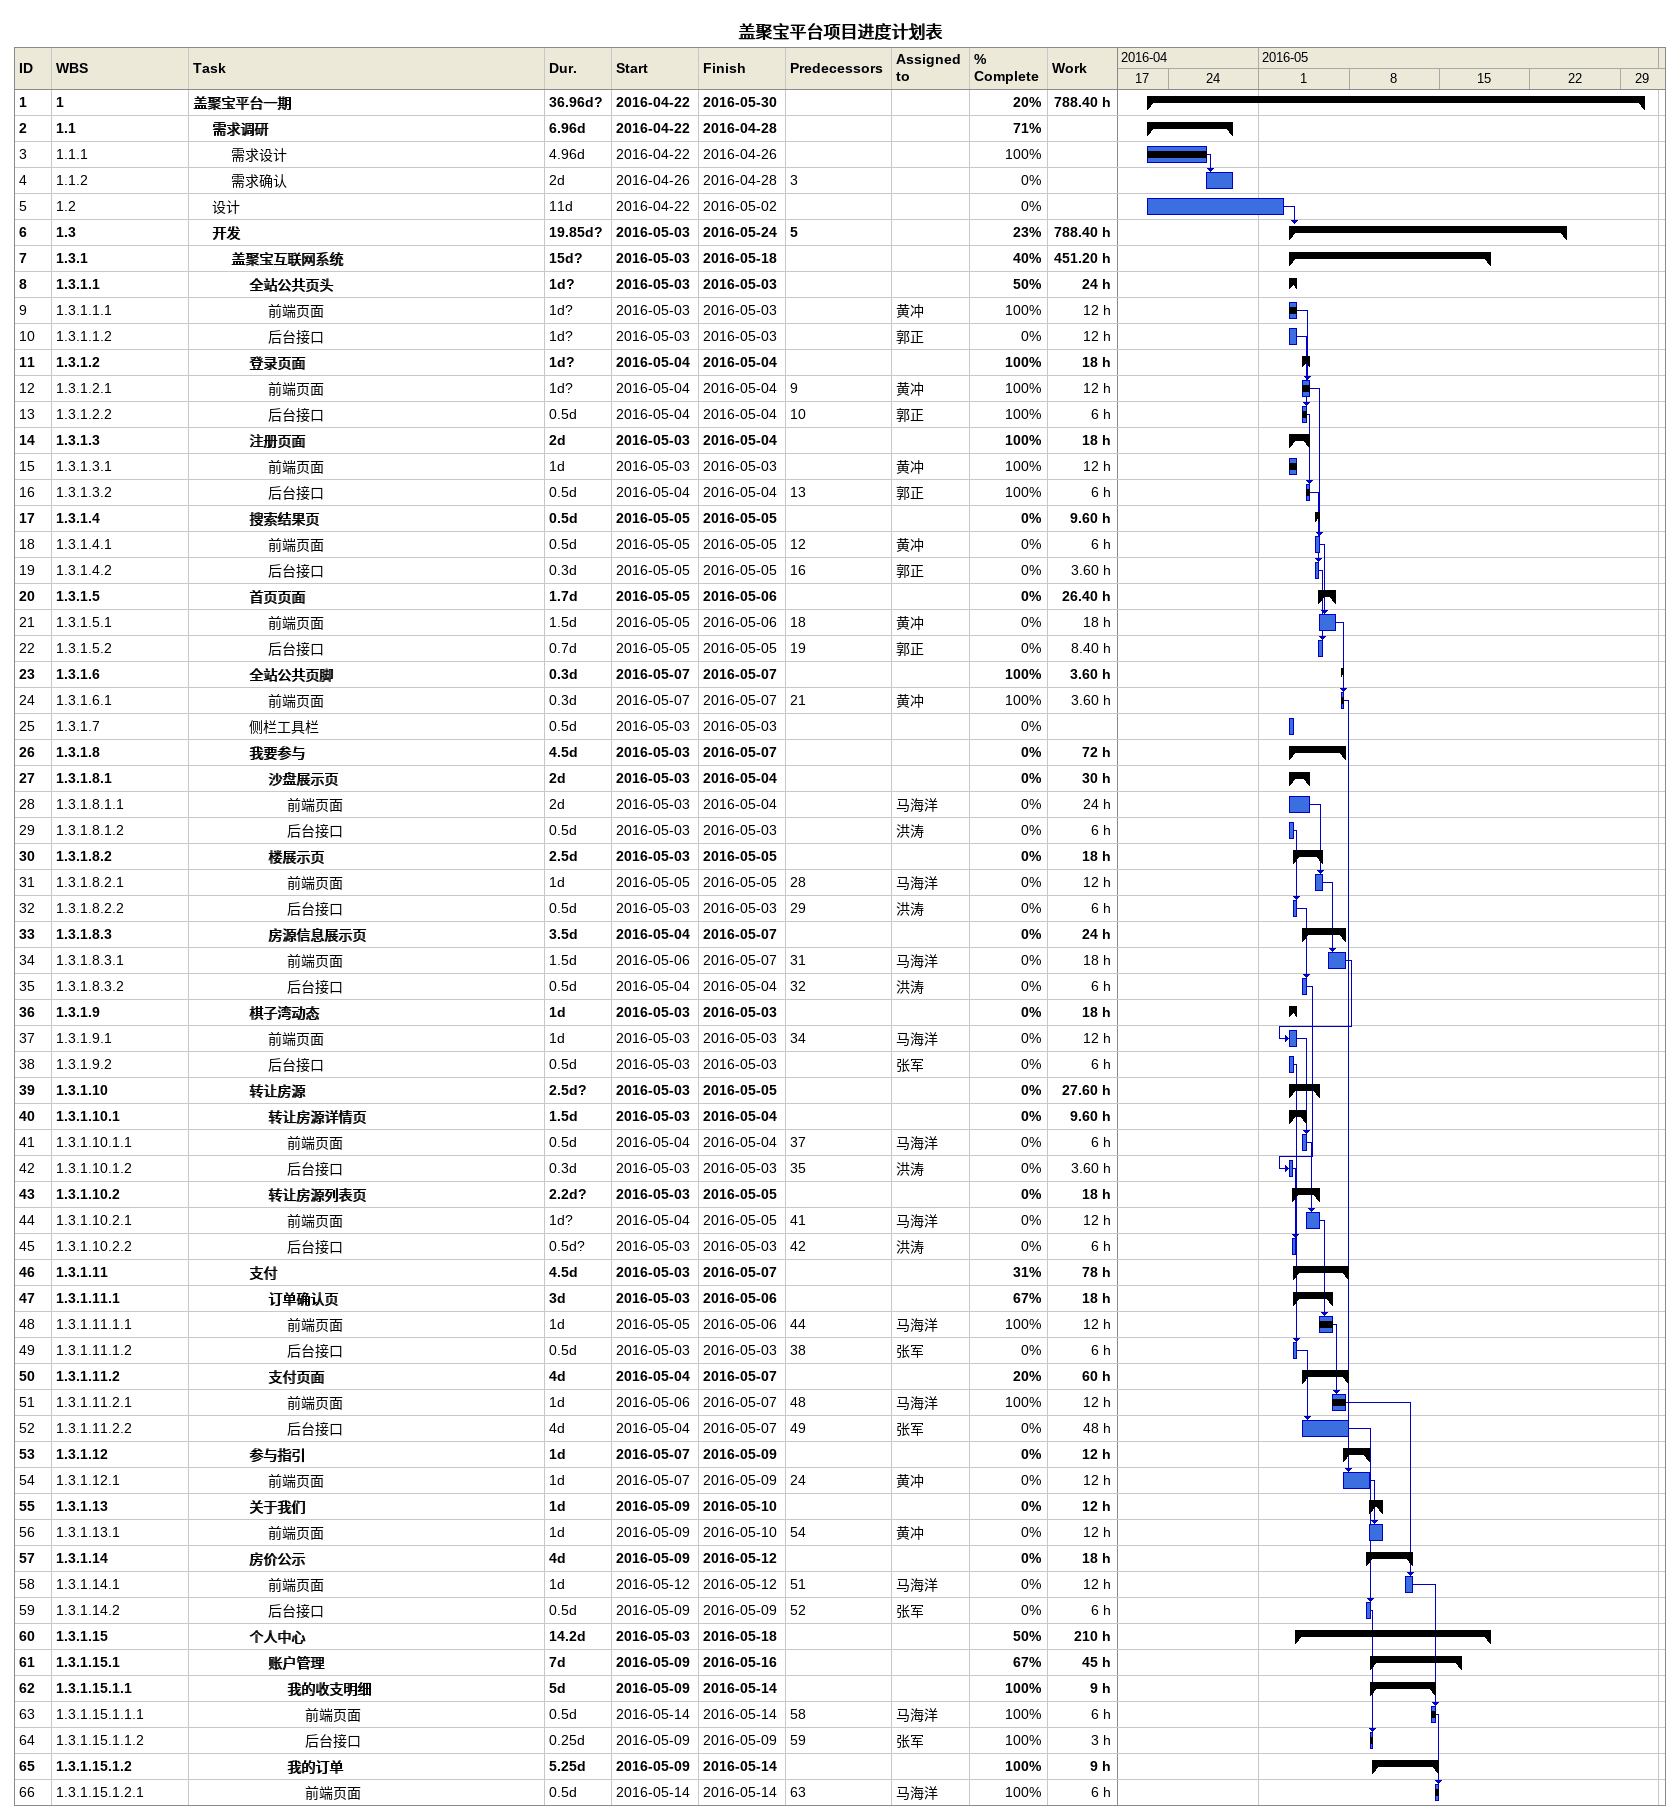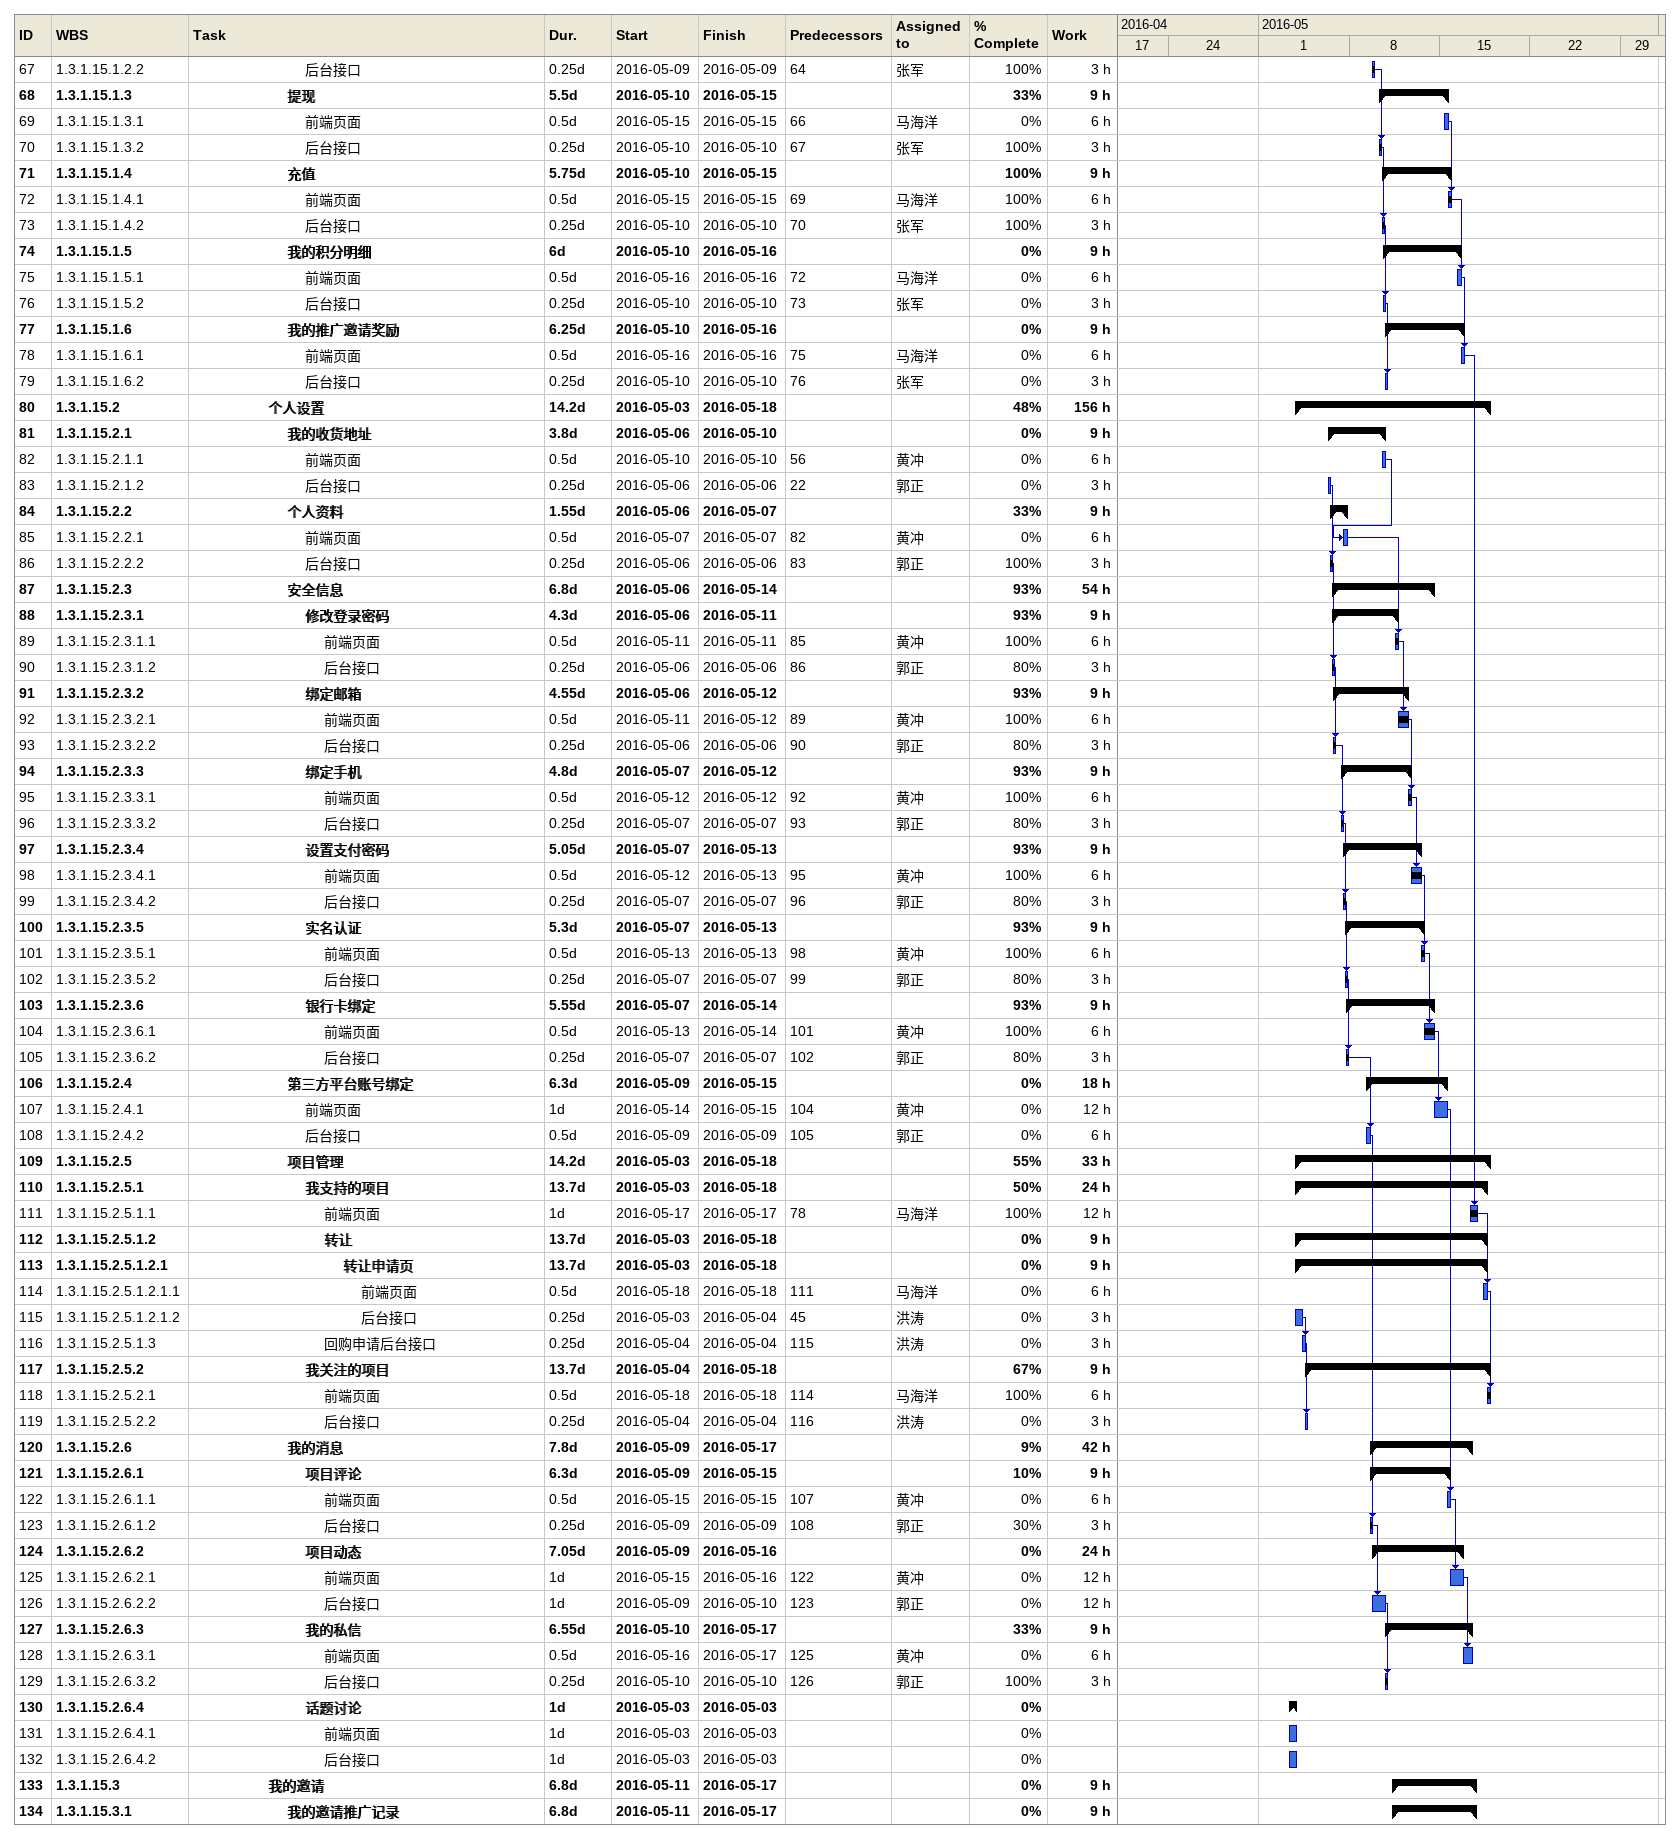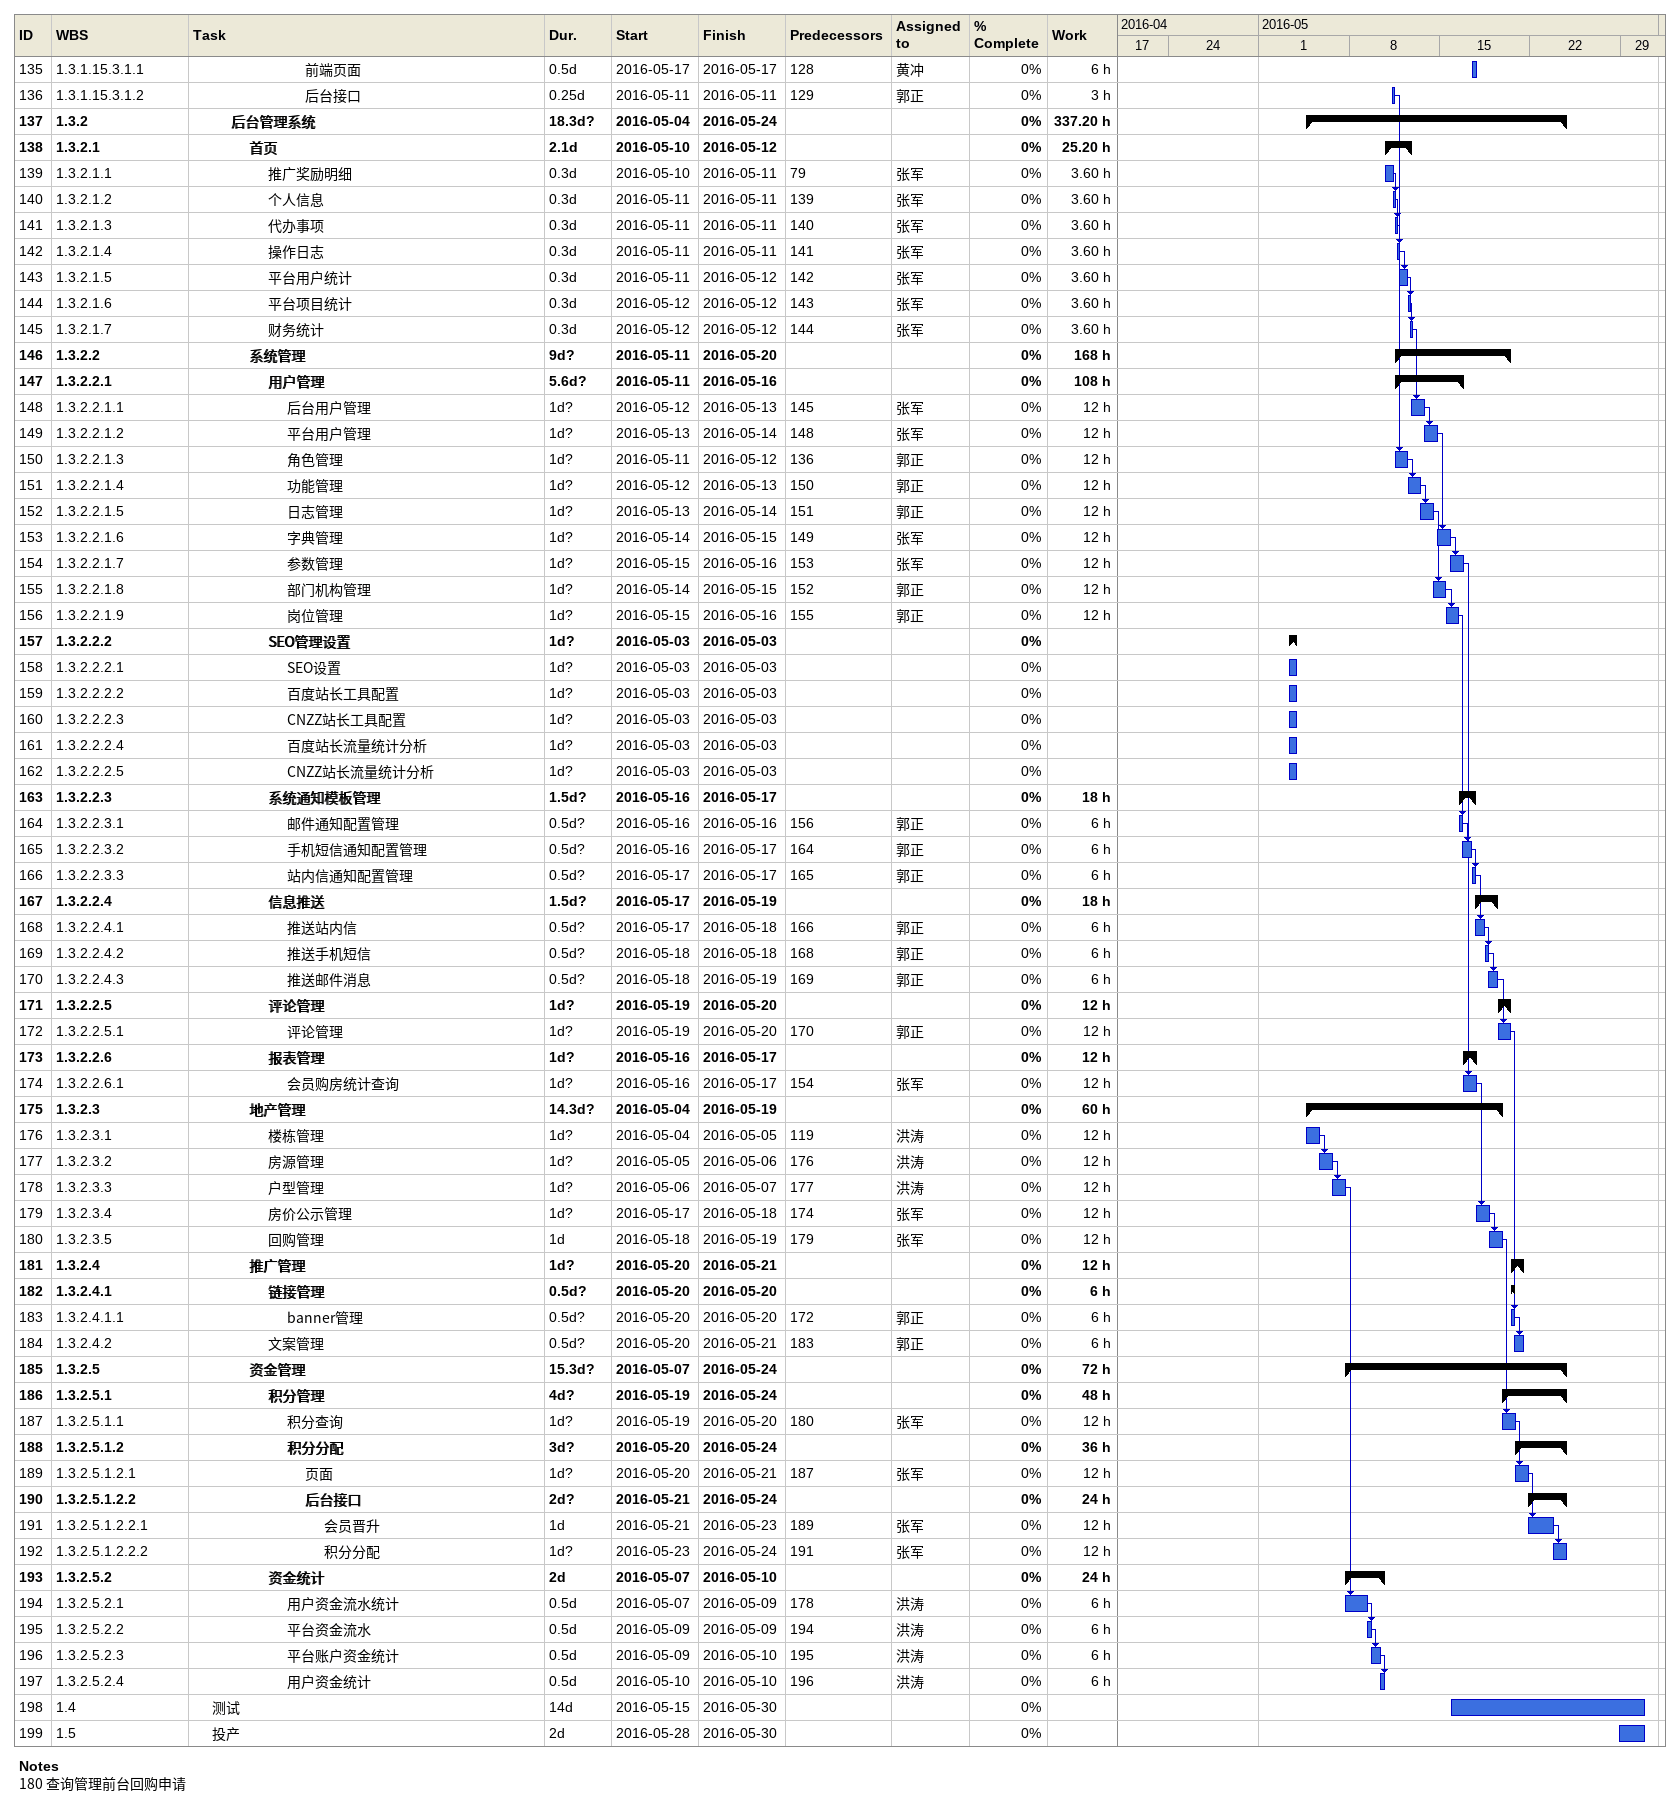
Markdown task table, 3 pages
盖聚宝平台项目进度计划表

| ID | WBS | Task | Duration | Start | Finish | Predecessors | Resources | % complete | Work (h) |
|---|---|---|---|---|---|---|---|---|---|
| 1 | 1 | **盖聚宝平台一期** | 36.96d? | 2016-04-22 | 2016-05-30 |  |  | 20 | 788.40 |
| 2 | 1.1 | **需求调研** | 6.96d | 2016-04-22 | 2016-04-28 |  |  | 71 |  |
| 3 | 1.1.1 | 需求设计 | 4.96d | 2016-04-22 | 2016-04-26 |  |  | 100 |  |
| 4 | 1.1.2 | 需求确认 | 2d | 2016-04-26 | 2016-04-28 | 3 |  | 0 |  |
| 5 | 1.2 | 设计 | 11d | 2016-04-22 | 2016-05-02 |  |  | 0 |  |
| 6 | 1.3 | **开发** | 19.85d? | 2016-05-03 | 2016-05-24 | 5 |  | 23 | 788.40 |
| 7 | 1.3.1 | **盖聚宝互联网系统** | 15d? | 2016-05-03 | 2016-05-18 |  |  | 40 | 451.20 |
| 8 | 1.3.1.1 | **全站公共页头** | 1d? | 2016-05-03 | 2016-05-03 |  |  | 50 | 24 |
| 9 | 1.3.1.1.1 | 前端页面 | 1d? | 2016-05-03 | 2016-05-03 |  | 黄冲 | 100 | 12 |
| 10 | 1.3.1.1.2 | 后台接口 | 1d? | 2016-05-03 | 2016-05-03 |  | 郭正 | 0 | 12 |
| 11 | 1.3.1.2 | **登录页面** | 1d? | 2016-05-04 | 2016-05-04 |  |  | 100 | 18 |
| 12 | 1.3.1.2.1 | 前端页面 | 1d? | 2016-05-04 | 2016-05-04 | 9 | 黄冲 | 100 | 12 |
| 13 | 1.3.1.2.2 | 后台接口 | 0.5d | 2016-05-04 | 2016-05-04 | 10 | 郭正 | 100 | 6 |
| 14 | 1.3.1.3 | **注册页面** | 2d | 2016-05-03 | 2016-05-04 |  |  | 100 | 18 |
| 15 | 1.3.1.3.1 | 前端页面 | 1d | 2016-05-03 | 2016-05-03 |  | 黄冲 | 100 | 12 |
| 16 | 1.3.1.3.2 | 后台接口 | 0.5d | 2016-05-04 | 2016-05-04 | 13 | 郭正 | 100 | 6 |
| 17 | 1.3.1.4 | **搜索结果页** | 0.5d | 2016-05-05 | 2016-05-05 |  |  | 0 | 9.60 |
| 18 | 1.3.1.4.1 | 前端页面 | 0.5d | 2016-05-05 | 2016-05-05 | 12 | 黄冲 | 0 | 6 |
| 19 | 1.3.1.4.2 | 后台接口 | 0.3d | 2016-05-05 | 2016-05-05 | 16 | 郭正 | 0 | 3.60 |
| 20 | 1.3.1.5 | **首页页面** | 1.7d | 2016-05-05 | 2016-05-06 |  |  | 0 | 26.40 |
| 21 | 1.3.1.5.1 | 前端页面 | 1.5d | 2016-05-05 | 2016-05-06 | 18 | 黄冲 | 0 | 18 |
| 22 | 1.3.1.5.2 | 后台接口 | 0.7d | 2016-05-05 | 2016-05-05 | 19 | 郭正 | 0 | 8.40 |
| 23 | 1.3.1.6 | **全站公共页脚** | 0.3d | 2016-05-07 | 2016-05-07 |  |  | 100 | 3.60 |
| 24 | 1.3.1.6.1 | 前端页面 | 0.3d | 2016-05-07 | 2016-05-07 | 21 | 黄冲 | 100 | 3.60 |
| 25 | 1.3.1.7 | 侧栏工具栏 | 0.5d | 2016-05-03 | 2016-05-03 |  |  | 0 |  |
| 26 | 1.3.1.8 | **我要参与** | 4.5d | 2016-05-03 | 2016-05-07 |  |  | 0 | 72 |
| 27 | 1.3.1.8.1 | **沙盘展示页** | 2d | 2016-05-03 | 2016-05-04 |  |  | 0 | 30 |
| 28 | 1.3.1.8.1.1 | 前端页面 | 2d | 2016-05-03 | 2016-05-04 |  | 马海洋 | 0 | 24 |
| 29 | 1.3.1.8.1.2 | 后台接口 | 0.5d | 2016-05-03 | 2016-05-03 |  | 洪涛 | 0 | 6 |
| 30 | 1.3.1.8.2 | **楼展示页** | 2.5d | 2016-05-03 | 2016-05-05 |  |  | 0 | 18 |
| 31 | 1.3.1.8.2.1 | 前端页面 | 1d | 2016-05-05 | 2016-05-05 | 28 | 马海洋 | 0 | 12 |
| 32 | 1.3.1.8.2.2 | 后台接口 | 0.5d | 2016-05-03 | 2016-05-03 | 29 | 洪涛 | 0 | 6 |
| 33 | 1.3.1.8.3 | **房源信息展示页** | 3.5d | 2016-05-04 | 2016-05-07 |  |  | 0 | 24 |
| 34 | 1.3.1.8.3.1 | 前端页面 | 1.5d | 2016-05-06 | 2016-05-07 | 31 | 马海洋 | 0 | 18 |
| 35 | 1.3.1.8.3.2 | 后台接口 | 0.5d | 2016-05-04 | 2016-05-04 | 32 | 洪涛 | 0 | 6 |
| 36 | 1.3.1.9 | **棋子湾动态** | 1d | 2016-05-03 | 2016-05-03 |  |  | 0 | 18 |
| 37 | 1.3.1.9.1 | 前端页面 | 1d | 2016-05-03 | 2016-05-03 | 34 | 马海洋 | 0 | 12 |
| 38 | 1.3.1.9.2 | 后台接口 | 0.5d | 2016-05-03 | 2016-05-03 |  | 张军 | 0 | 6 |
| 39 | 1.3.1.10 | **转让房源** | 2.5d? | 2016-05-03 | 2016-05-05 |  |  | 0 | 27.60 |
| 40 | 1.3.1.10.1 | **转让房源详情页** | 1.5d | 2016-05-03 | 2016-05-04 |  |  | 0 | 9.60 |
| 41 | 1.3.1.10.1.1 | 前端页面 | 0.5d | 2016-05-04 | 2016-05-04 | 37 | 马海洋 | 0 | 6 |
| 42 | 1.3.1.10.1.2 | 后台接口 | 0.3d | 2016-05-03 | 2016-05-03 | 35 | 洪涛 | 0 | 3.60 |
| 43 | 1.3.1.10.2 | **转让房源列表页** | 2.2d? | 2016-05-03 | 2016-05-05 |  |  | 0 | 18 |
| 44 | 1.3.1.10.2.1 | 前端页面 | 1d? | 2016-05-04 | 2016-05-05 | 41 | 马海洋 | 0 | 12 |
| 45 | 1.3.1.10.2.2 | 后台接口 | 0.5d? | 2016-05-03 | 2016-05-03 | 42 | 洪涛 | 0 | 6 |
| 46 | 1.3.1.11 | **支付** | 4.5d | 2016-05-03 | 2016-05-07 |  |  | 31 | 78 |
| 47 | 1.3.1.11.1 | **订单确认页** | 3d | 2016-05-03 | 2016-05-06 |  |  | 67 | 18 |
| 48 | 1.3.1.11.1.1 | 前端页面 | 1d | 2016-05-05 | 2016-05-06 | 44 | 马海洋 | 100 | 12 |
| 49 | 1.3.1.11.1.2 | 后台接口 | 0.5d | 2016-05-03 | 2016-05-03 | 38 | 张军 | 0 | 6 |
| 50 | 1.3.1.11.2 | **支付页面** | 4d | 2016-05-04 | 2016-05-07 |  |  | 20 | 60 |
| 51 | 1.3.1.11.2.1 | 前端页面 | 1d | 2016-05-06 | 2016-05-07 | 48 | 马海洋 | 100 | 12 |
| 52 | 1.3.1.11.2.2 | 后台接口 | 4d | 2016-05-04 | 2016-05-07 | 49 | 张军 | 0 | 48 |
| 53 | 1.3.1.12 | **参与指引** | 1d | 2016-05-07 | 2016-05-09 |  |  | 0 | 12 |
| 54 | 1.3.1.12.1 | 前端页面 | 1d | 2016-05-07 | 2016-05-09 | 24 | 黄冲 | 0 | 12 |
| 55 | 1.3.1.13 | **关于我们** | 1d | 2016-05-09 | 2016-05-10 |  |  | 0 | 12 |
| 56 | 1.3.1.13.1 | 前端页面 | 1d | 2016-05-09 | 2016-05-10 | 54 | 黄冲 | 0 | 12 |
| 57 | 1.3.1.14 | **房价公示** | 4d | 2016-05-09 | 2016-05-12 |  |  | 0 | 18 |
| 58 | 1.3.1.14.1 | 前端页面 | 1d | 2016-05-12 | 2016-05-12 | 51 | 马海洋 | 0 | 12 |
| 59 | 1.3.1.14.2 | 后台接口 | 0.5d | 2016-05-09 | 2016-05-09 | 52 | 张军 | 0 | 6 |
| 60 | 1.3.1.15 | **个人中心** | 14.2d | 2016-05-03 | 2016-05-18 |  |  | 50 | 210 |
| 61 | 1.3.1.15.1 | **账户管理** | 7d | 2016-05-09 | 2016-05-16 |  |  | 67 | 45 |
| 62 | 1.3.1.15.1.1 | **我的收支明细** | 5d | 2016-05-09 | 2016-05-14 |  |  | 100 | 9 |
| 63 | 1.3.1.15.1.1.1 | 前端页面 | 0.5d | 2016-05-14 | 2016-05-14 | 58 | 马海洋 | 100 | 6 |
| 64 | 1.3.1.15.1.1.2 | 后台接口 | 0.25d | 2016-05-09 | 2016-05-09 | 59 | 张军 | 100 | 3 |
| 65 | 1.3.1.15.1.2 | **我的订单** | 5.25d | 2016-05-09 | 2016-05-14 |  |  | 100 | 9 |
| 66 | 1.3.1.15.1.2.1 | 前端页面 | 0.5d | 2016-05-14 | 2016-05-14 | 63 | 马海洋 | 100 | 6 |
| 67 | 1.3.1.15.1.2.2 | 后台接口 | 0.25d | 2016-05-09 | 2016-05-09 | 64 | 张军 | 100 | 3 |
| 68 | 1.3.1.15.1.3 | **提现** | 5.5d | 2016-05-10 | 2016-05-15 |  |  | 33 | 9 |
| 69 | 1.3.1.15.1.3.1 | 前端页面 | 0.5d | 2016-05-15 | 2016-05-15 | 66 | 马海洋 | 0 | 6 |
| 70 | 1.3.1.15.1.3.2 | 后台接口 | 0.25d | 2016-05-10 | 2016-05-10 | 67 | 张军 | 100 | 3 |
| 71 | 1.3.1.15.1.4 | **充值** | 5.75d | 2016-05-10 | 2016-05-15 |  |  | 100 | 9 |
| 72 | 1.3.1.15.1.4.1 | 前端页面 | 0.5d | 2016-05-15 | 2016-05-15 | 69 | 马海洋 | 100 | 6 |
| 73 | 1.3.1.15.1.4.2 | 后台接口 | 0.25d | 2016-05-10 | 2016-05-10 | 70 | 张军 | 100 | 3 |
| 74 | 1.3.1.15.1.5 | **我的积分明细** | 6d | 2016-05-10 | 2016-05-16 |  |  | 0 | 9 |
| 75 | 1.3.1.15.1.5.1 | 前端页面 | 0.5d | 2016-05-16 | 2016-05-16 | 72 | 马海洋 | 0 | 6 |
| 76 | 1.3.1.15.1.5.2 | 后台接口 | 0.25d | 2016-05-10 | 2016-05-10 | 73 | 张军 | 0 | 3 |
| 77 | 1.3.1.15.1.6 | **我的推广邀请奖励** | 6.25d | 2016-05-10 | 2016-05-16 |  |  | 0 | 9 |
| 78 | 1.3.1.15.1.6.1 | 前端页面 | 0.5d | 2016-05-16 | 2016-05-16 | 75 | 马海洋 | 0 | 6 |
| 79 | 1.3.1.15.1.6.2 | 后台接口 | 0.25d | 2016-05-10 | 2016-05-10 | 76 | 张军 | 0 | 3 |
| 80 | 1.3.1.15.2 | **个人设置** | 14.2d | 2016-05-03 | 2016-05-18 |  |  | 48 | 156 |
| 81 | 1.3.1.15.2.1 | **我的收货地址** | 3.8d | 2016-05-06 | 2016-05-10 |  |  | 0 | 9 |
| 82 | 1.3.1.15.2.1.1 | 前端页面 | 0.5d | 2016-05-10 | 2016-05-10 | 56 | 黄冲 | 0 | 6 |
| 83 | 1.3.1.15.2.1.2 | 后台接口 | 0.25d | 2016-05-06 | 2016-05-06 | 22 | 郭正 | 0 | 3 |
| 84 | 1.3.1.15.2.2 | **个人资料** | 1.55d | 2016-05-06 | 2016-05-07 |  |  | 33 | 9 |
| 85 | 1.3.1.15.2.2.1 | 前端页面 | 0.5d | 2016-05-07 | 2016-05-07 | 82 | 黄冲 | 0 | 6 |
| 86 | 1.3.1.15.2.2.2 | 后台接口 | 0.25d | 2016-05-06 | 2016-05-06 | 83 | 郭正 | 100 | 3 |
| 87 | 1.3.1.15.2.3 | **安全信息** | 6.8d | 2016-05-06 | 2016-05-14 |  |  | 93 | 54 |
| 88 | 1.3.1.15.2.3.1 | **修改登录密码** | 4.3d | 2016-05-06 | 2016-05-11 |  |  | 93 | 9 |
| 89 | 1.3.1.15.2.3.1.1 | 前端页面 | 0.5d | 2016-05-11 | 2016-05-11 | 85 | 黄冲 | 100 | 6 |
| 90 | 1.3.1.15.2.3.1.2 | 后台接口 | 0.25d | 2016-05-06 | 2016-05-06 | 86 | 郭正 | 80 | 3 |
| 91 | 1.3.1.15.2.3.2 | **绑定邮箱** | 4.55d | 2016-05-06 | 2016-05-12 |  |  | 93 | 9 |
| 92 | 1.3.1.15.2.3.2.1 | 前端页面 | 0.5d | 2016-05-11 | 2016-05-12 | 89 | 黄冲 | 100 | 6 |
| 93 | 1.3.1.15.2.3.2.2 | 后台接口 | 0.25d | 2016-05-06 | 2016-05-06 | 90 | 郭正 | 80 | 3 |
| 94 | 1.3.1.15.2.3.3 | **绑定手机** | 4.8d | 2016-05-07 | 2016-05-12 |  |  | 93 | 9 |
| 95 | 1.3.1.15.2.3.3.1 | 前端页面 | 0.5d | 2016-05-12 | 2016-05-12 | 92 | 黄冲 | 100 | 6 |
| 96 | 1.3.1.15.2.3.3.2 | 后台接口 | 0.25d | 2016-05-07 | 2016-05-07 | 93 | 郭正 | 80 | 3 |
| 97 | 1.3.1.15.2.3.4 | **设置支付密码** | 5.05d | 2016-05-07 | 2016-05-13 |  |  | 93 | 9 |
| 98 | 1.3.1.15.2.3.4.1 | 前端页面 | 0.5d | 2016-05-12 | 2016-05-13 | 95 | 黄冲 | 100 | 6 |
| 99 | 1.3.1.15.2.3.4.2 | 后台接口 | 0.25d | 2016-05-07 | 2016-05-07 | 96 | 郭正 | 80 | 3 |
| 100 | 1.3.1.15.2.3.5 | **实名认证** | 5.3d | 2016-05-07 | 2016-05-13 |  |  | 93 | 9 |
| 101 | 1.3.1.15.2.3.5.1 | 前端页面 | 0.5d | 2016-05-13 | 2016-05-13 | 98 | 黄冲 | 100 | 6 |
| 102 | 1.3.1.15.2.3.5.2 | 后台接口 | 0.25d | 2016-05-07 | 2016-05-07 | 99 | 郭正 | 80 | 3 |
| 103 | 1.3.1.15.2.3.6 | **银行卡绑定** | 5.55d | 2016-05-07 | 2016-05-14 |  |  | 93 | 9 |
| 104 | 1.3.1.15.2.3.6.1 | 前端页面 | 0.5d | 2016-05-13 | 2016-05-14 | 101 | 黄冲 | 100 | 6 |
| 105 | 1.3.1.15.2.3.6.2 | 后台接口 | 0.25d | 2016-05-07 | 2016-05-07 | 102 | 郭正 | 80 | 3 |
| 106 | 1.3.1.15.2.4 | **第三方平台账号绑定** | 6.3d | 2016-05-09 | 2016-05-15 |  |  | 0 | 18 |
| 107 | 1.3.1.15.2.4.1 | 前端页面 | 1d | 2016-05-14 | 2016-05-15 | 104 | 黄冲 | 0 | 12 |
| 108 | 1.3.1.15.2.4.2 | 后台接口 | 0.5d | 2016-05-09 | 2016-05-09 | 105 | 郭正 | 0 | 6 |
| 109 | 1.3.1.15.2.5 | **项目管理** | 14.2d | 2016-05-03 | 2016-05-18 |  |  | 55 | 33 |
| 110 | 1.3.1.15.2.5.1 | **我支持的项目** | 13.7d | 2016-05-03 | 2016-05-18 |  |  | 50 | 24 |
| 111 | 1.3.1.15.2.5.1.1 | 前端页面 | 1d | 2016-05-17 | 2016-05-17 | 78 | 马海洋 | 100 | 12 |
| 112 | 1.3.1.15.2.5.1.2 | **转让** | 13.7d | 2016-05-03 | 2016-05-18 |  |  | 0 | 9 |
| 113 | 1.3.1.15.2.5.1.2.1 | **转让申请页** | 13.7d | 2016-05-03 | 2016-05-18 |  |  | 0 | 9 |
| 114 | 1.3.1.15.2.5.1.2.1.1 | 前端页面 | 0.5d | 2016-05-18 | 2016-05-18 | 111 | 马海洋 | 0 | 6 |
| 115 | 1.3.1.15.2.5.1.2.1.2 | 后台接口 | 0.25d | 2016-05-03 | 2016-05-04 | 45 | 洪涛 | 0 | 3 |
| 116 | 1.3.1.15.2.5.1.3 | 回购申请后台接口 | 0.25d | 2016-05-04 | 2016-05-04 | 115 | 洪涛 | 0 | 3 |
| 117 | 1.3.1.15.2.5.2 | **我关注的项目** | 13.7d | 2016-05-04 | 2016-05-18 |  |  | 67 | 9 |
| 118 | 1.3.1.15.2.5.2.1 | 前端页面 | 0.5d | 2016-05-18 | 2016-05-18 | 114 | 马海洋 | 100 | 6 |
| 119 | 1.3.1.15.2.5.2.2 | 后台接口 | 0.25d | 2016-05-04 | 2016-05-04 | 116 | 洪涛 | 0 | 3 |
| 120 | 1.3.1.15.2.6 | **我的消息** | 7.8d | 2016-05-09 | 2016-05-17 |  |  | 9 | 42 |
| 121 | 1.3.1.15.2.6.1 | **项目评论** | 6.3d | 2016-05-09 | 2016-05-15 |  |  | 10 | 9 |
| 122 | 1.3.1.15.2.6.1.1 | 前端页面 | 0.5d | 2016-05-15 | 2016-05-15 | 107 | 黄冲 | 0 | 6 |
| 123 | 1.3.1.15.2.6.1.2 | 后台接口 | 0.25d | 2016-05-09 | 2016-05-09 | 108 | 郭正 | 30 | 3 |
| 124 | 1.3.1.15.2.6.2 | **项目动态** | 7.05d | 2016-05-09 | 2016-05-16 |  |  | 0 | 24 |
| 125 | 1.3.1.15.2.6.2.1 | 前端页面 | 1d | 2016-05-15 | 2016-05-16 | 122 | 黄冲 | 0 | 12 |
| 126 | 1.3.1.15.2.6.2.2 | 后台接口 | 1d | 2016-05-09 | 2016-05-10 | 123 | 郭正 | 0 | 12 |
| 127 | 1.3.1.15.2.6.3 | **我的私信** | 6.55d | 2016-05-10 | 2016-05-17 |  |  | 33 | 9 |
| 128 | 1.3.1.15.2.6.3.1 | 前端页面 | 0.5d | 2016-05-16 | 2016-05-17 | 125 | 黄冲 | 0 | 6 |
| 129 | 1.3.1.15.2.6.3.2 | 后台接口 | 0.25d | 2016-05-10 | 2016-05-10 | 126 | 郭正 | 100 | 3 |
| 130 | 1.3.1.15.2.6.4 | **话题讨论** | 1d | 2016-05-03 | 2016-05-03 |  |  | 0 |  |
| 131 | 1.3.1.15.2.6.4.1 | 前端页面 | 1d | 2016-05-03 | 2016-05-03 |  |  | 0 |  |
| 132 | 1.3.1.15.2.6.4.2 | 后台接口 | 1d | 2016-05-03 | 2016-05-03 |  |  | 0 |  |
| 133 | 1.3.1.15.3 | **我的邀请** | 6.8d | 2016-05-11 | 2016-05-17 |  |  | 0 | 9 |
| 134 | 1.3.1.15.3.1 | **我的邀请推广记录** | 6.8d | 2016-05-11 | 2016-05-17 |  |  | 0 | 9 |
| 135 | 1.3.1.15.3.1.1 | 前端页面 | 0.5d | 2016-05-17 | 2016-05-17 | 128 | 黄冲 | 0 | 6 |
| 136 | 1.3.1.15.3.1.2 | 后台接口 | 0.25d | 2016-05-11 | 2016-05-11 | 129 | 郭正 | 0 | 3 |
| 137 | 1.3.2 | **后台管理系统** | 18.3d? | 2016-05-04 | 2016-05-24 |  |  | 0 | 337.20 |
| 138 | 1.3.2.1 | **首页** | 2.1d | 2016-05-10 | 2016-05-12 |  |  | 0 | 25.20 |
| 139 | 1.3.2.1.1 | 推广奖励明细 | 0.3d | 2016-05-10 | 2016-05-11 | 79 | 张军 | 0 | 3.60 |
| 140 | 1.3.2.1.2 | 个人信息 | 0.3d | 2016-05-11 | 2016-05-11 | 139 | 张军 | 0 | 3.60 |
| 141 | 1.3.2.1.3 | 代办事项 | 0.3d | 2016-05-11 | 2016-05-11 | 140 | 张军 | 0 | 3.60 |
| 142 | 1.3.2.1.4 | 操作日志 | 0.3d | 2016-05-11 | 2016-05-11 | 141 | 张军 | 0 | 3.60 |
| 143 | 1.3.2.1.5 | 平台用户统计 | 0.3d | 2016-05-11 | 2016-05-12 | 142 | 张军 | 0 | 3.60 |
| 144 | 1.3.2.1.6 | 平台项目统计 | 0.3d | 2016-05-12 | 2016-05-12 | 143 | 张军 | 0 | 3.60 |
| 145 | 1.3.2.1.7 | 财务统计 | 0.3d | 2016-05-12 | 2016-05-12 | 144 | 张军 | 0 | 3.60 |
| 146 | 1.3.2.2 | **系统管理** | 9d? | 2016-05-11 | 2016-05-20 |  |  | 0 | 168 |
| 147 | 1.3.2.2.1 | **用户管理** | 5.6d? | 2016-05-11 | 2016-05-16 |  |  | 0 | 108 |
| 148 | 1.3.2.2.1.1 | 后台用户管理 | 1d? | 2016-05-12 | 2016-05-13 | 145 | 张军 | 0 | 12 |
| 149 | 1.3.2.2.1.2 | 平台用户管理 | 1d? | 2016-05-13 | 2016-05-14 | 148 | 张军 | 0 | 12 |
| 150 | 1.3.2.2.1.3 | 角色管理 | 1d? | 2016-05-11 | 2016-05-12 | 136 | 郭正 | 0 | 12 |
| 151 | 1.3.2.2.1.4 | 功能管理 | 1d? | 2016-05-12 | 2016-05-13 | 150 | 郭正 | 0 | 12 |
| 152 | 1.3.2.2.1.5 | 日志管理 | 1d? | 2016-05-13 | 2016-05-14 | 151 | 郭正 | 0 | 12 |
| 153 | 1.3.2.2.1.6 | 字典管理 | 1d? | 2016-05-14 | 2016-05-15 | 149 | 张军 | 0 | 12 |
| 154 | 1.3.2.2.1.7 | 参数管理 | 1d? | 2016-05-15 | 2016-05-16 | 153 | 张军 | 0 | 12 |
| 155 | 1.3.2.2.1.8 | 部门机构管理 | 1d? | 2016-05-14 | 2016-05-15 | 152 | 郭正 | 0 | 12 |
| 156 | 1.3.2.2.1.9 | 岗位管理 | 1d? | 2016-05-15 | 2016-05-16 | 155 | 郭正 | 0 | 12 |
| 157 | 1.3.2.2.2 | **SEO管理设置** | 1d? | 2016-05-03 | 2016-05-03 |  |  | 0 |  |
| 158 | 1.3.2.2.2.1 | SEO设置 | 1d? | 2016-05-03 | 2016-05-03 |  |  | 0 |  |
| 159 | 1.3.2.2.2.2 | 百度站长工具配置 | 1d? | 2016-05-03 | 2016-05-03 |  |  | 0 |  |
| 160 | 1.3.2.2.2.3 | CNZZ站长工具配置 | 1d? | 2016-05-03 | 2016-05-03 |  |  | 0 |  |
| 161 | 1.3.2.2.2.4 | 百度站长流量统计分析 | 1d? | 2016-05-03 | 2016-05-03 |  |  | 0 |  |
| 162 | 1.3.2.2.2.5 | CNZZ站长流量统计分析 | 1d? | 2016-05-03 | 2016-05-03 |  |  | 0 |  |
| 163 | 1.3.2.2.3 | **系统通知模板管理** | 1.5d? | 2016-05-16 | 2016-05-17 |  |  | 0 | 18 |
| 164 | 1.3.2.2.3.1 | 邮件通知配置管理 | 0.5d? | 2016-05-16 | 2016-05-16 | 156 | 郭正 | 0 | 6 |
| 165 | 1.3.2.2.3.2 | 手机短信通知配置管理 | 0.5d? | 2016-05-16 | 2016-05-17 | 164 | 郭正 | 0 | 6 |
| 166 | 1.3.2.2.3.3 | 站内信通知配置管理 | 0.5d? | 2016-05-17 | 2016-05-17 | 165 | 郭正 | 0 | 6 |
| 167 | 1.3.2.2.4 | **信息推送** | 1.5d? | 2016-05-17 | 2016-05-19 |  |  | 0 | 18 |
| 168 | 1.3.2.2.4.1 | 推送站内信 | 0.5d? | 2016-05-17 | 2016-05-18 | 166 | 郭正 | 0 | 6 |
| 169 | 1.3.2.2.4.2 | 推送手机短信 | 0.5d? | 2016-05-18 | 2016-05-18 | 168 | 郭正 | 0 | 6 |
| 170 | 1.3.2.2.4.3 | 推送邮件消息 | 0.5d? | 2016-05-18 | 2016-05-19 | 169 | 郭正 | 0 | 6 |
| 171 | 1.3.2.2.5 | **评论管理** | 1d? | 2016-05-19 | 2016-05-20 |  |  | 0 | 12 |
| 172 | 1.3.2.2.5.1 | 评论管理 | 1d? | 2016-05-19 | 2016-05-20 | 170 | 郭正 | 0 | 12 |
| 173 | 1.3.2.2.6 | **报表管理** | 1d? | 2016-05-16 | 2016-05-17 |  |  | 0 | 12 |
| 174 | 1.3.2.2.6.1 | 会员购房统计查询 | 1d? | 2016-05-16 | 2016-05-17 | 154 | 张军 | 0 | 12 |
| 175 | 1.3.2.3 | **地产管理** | 14.3d? | 2016-05-04 | 2016-05-19 |  |  | 0 | 60 |
| 176 | 1.3.2.3.1 | 楼栋管理 | 1d? | 2016-05-04 | 2016-05-05 | 119 | 洪涛 | 0 | 12 |
| 177 | 1.3.2.3.2 | 房源管理 | 1d? | 2016-05-05 | 2016-05-06 | 176 | 洪涛 | 0 | 12 |
| 178 | 1.3.2.3.3 | 户型管理 | 1d? | 2016-05-06 | 2016-05-07 | 177 | 洪涛 | 0 | 12 |
| 179 | 1.3.2.3.4 | 房价公示管理 | 1d? | 2016-05-17 | 2016-05-18 | 174 | 张军 | 0 | 12 |
| 180 | 1.3.2.3.5 | 回购管理 | 1d | 2016-05-18 | 2016-05-19 | 179 | 张军 | 0 | 12 |
| 181 | 1.3.2.4 | **推广管理** | 1d? | 2016-05-20 | 2016-05-21 |  |  | 0 | 12 |
| 182 | 1.3.2.4.1 | **链接管理** | 0.5d? | 2016-05-20 | 2016-05-20 |  |  | 0 | 6 |
| 183 | 1.3.2.4.1.1 | banner管理 | 0.5d? | 2016-05-20 | 2016-05-20 | 172 | 郭正 | 0 | 6 |
| 184 | 1.3.2.4.2 | 文案管理 | 0.5d? | 2016-05-20 | 2016-05-21 | 183 | 郭正 | 0 | 6 |
| 185 | 1.3.2.5 | **资金管理** | 15.3d? | 2016-05-07 | 2016-05-24 |  |  | 0 | 72 |
| 186 | 1.3.2.5.1 | **积分管理** | 4d? | 2016-05-19 | 2016-05-24 |  |  | 0 | 48 |
| 187 | 1.3.2.5.1.1 | 积分查询 | 1d? | 2016-05-19 | 2016-05-20 | 180 | 张军 | 0 | 12 |
| 188 | 1.3.2.5.1.2 | **积分分配** | 3d? | 2016-05-20 | 2016-05-24 |  |  | 0 | 36 |
| 189 | 1.3.2.5.1.2.1 | 页面 | 1d? | 2016-05-20 | 2016-05-21 | 187 | 张军 | 0 | 12 |
| 190 | 1.3.2.5.1.2.2 | **后台接口** | 2d? | 2016-05-21 | 2016-05-24 |  |  | 0 | 24 |
| 191 | 1.3.2.5.1.2.2.1 | 会员晋升 | 1d | 2016-05-21 | 2016-05-23 | 189 | 张军 | 0 | 12 |
| 192 | 1.3.2.5.1.2.2.2 | 积分分配 | 1d? | 2016-05-23 | 2016-05-24 | 191 | 张军 | 0 | 12 |
| 193 | 1.3.2.5.2 | **资金统计** | 2d | 2016-05-07 | 2016-05-10 |  |  | 0 | 24 |
| 194 | 1.3.2.5.2.1 | 用户资金流水统计 | 0.5d | 2016-05-07 | 2016-05-09 | 178 | 洪涛 | 0 | 6 |
| 195 | 1.3.2.5.2.2 | 平台资金流水 | 0.5d | 2016-05-09 | 2016-05-09 | 194 | 洪涛 | 0 | 6 |
| 196 | 1.3.2.5.2.3 | 平台账户资金统计 | 0.5d | 2016-05-09 | 2016-05-10 | 195 | 洪涛 | 0 | 6 |
| 197 | 1.3.2.5.2.4 | 用户资金统计 | 0.5d | 2016-05-10 | 2016-05-10 | 196 | 洪涛 | 0 | 6 |
| 198 | 1.4 | 测试 | 14d | 2016-05-15 | 2016-05-30 |  |  | 0 |  |
| 199 | 1.5 | 投产 | 2d | 2016-05-28 | 2016-05-30 |  |  | 0 |  |

Notes
- 180: 查询管理前台回购申请
